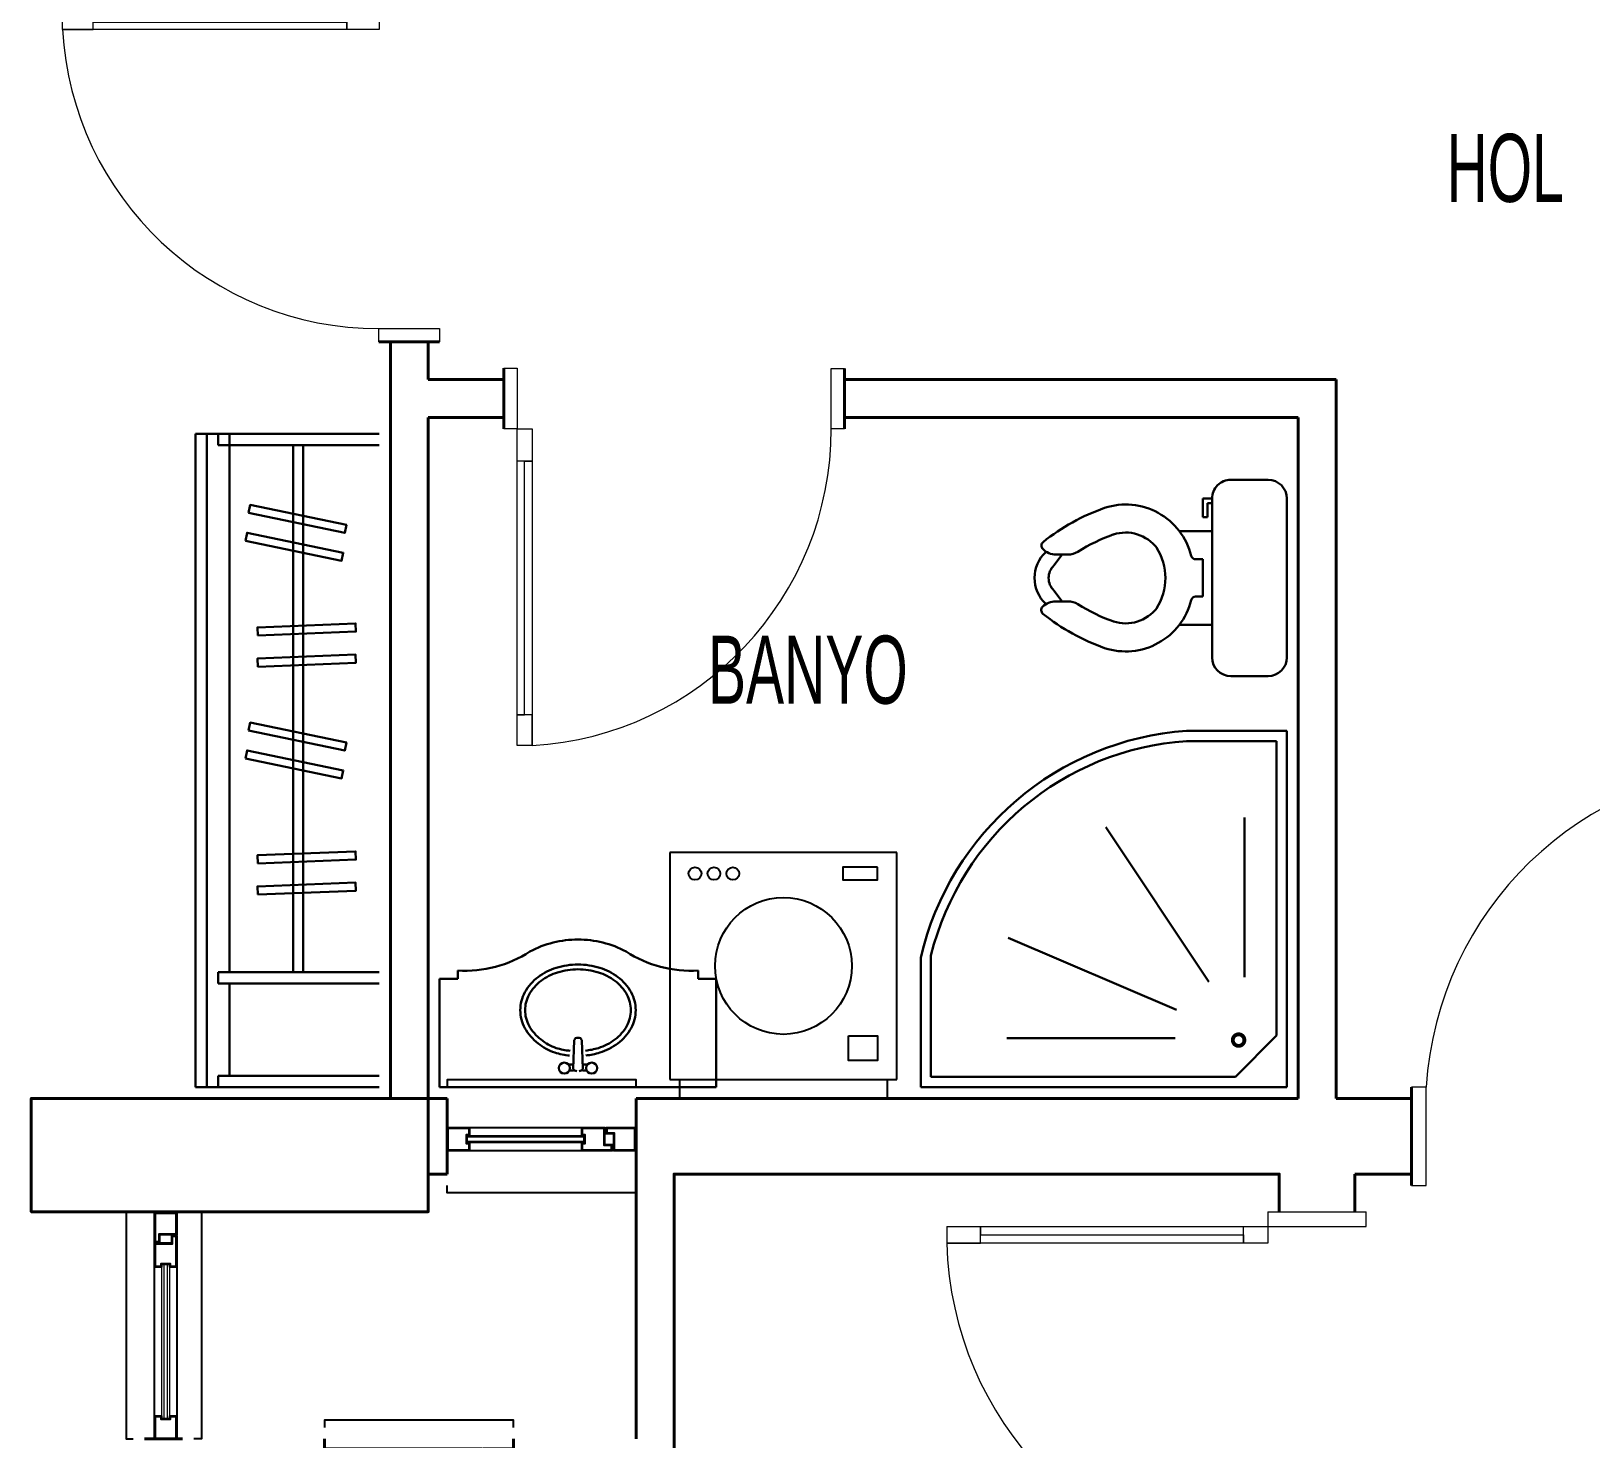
# Model space of a CAD drawing. Header units: millimetres. Extents: x 52 to 4690, y 30 to 1580.
# Drawn here: x 1187.2 to 1599.5, y 789.9 to 1162 of the extents above; entities that cross this region are included whole.
import ezdxf

# ---------------------------------------------------------------- set-up
doc = ezdxf.new("R2010")
doc.units = ezdxf.units.MM
doc.layers.add('14_ISLAK_MEKAN_TEFRİŞ', color=134, linetype='Continuous')
for name, color, linetype, lineweight in [('CAM', 253, 'Continuous', 15), ('duvar_40', 45, 'Continuous', 40), ('PENC_25', 74, 'Continuous', 25), ('TEF', 145, 'Continuous', 30), ('yazı', 253, 'Continuous', 20)]:
    doc.layers.add(name, color=color, linetype=linetype, lineweight=lineweight)
doc.styles.add('ARIAL', font='Arial')

# ---------------------------------------------------------------- blocks, each defined once
blk = doc.blocks.new('A2')
at = {"layer": 'duvar_40', "linetype": 'ByBlock'}
for p, q in [((1295.162841, 1169.851441), (1279.162748, 1169.851441)), ((1282.16292, 1169.851446), (1292.16292, 1169.851446)), ((1295.118257, 1079.851441), (1279.118164, 1079.851441)), ((1292.118336, 1079.851446), (1282.118336, 1079.851446)), ((1292.11758, 1079.839923), (1292.11758, 1079.851441)), ((1292.11758, 1079.851441), (1292.11758, 1079.839923))]:
    blk.add_line(p, q, dxfattribs=at)
at = {"layer": 'PENC_25', "lineweight": 20}
for p, q in [((1279.162748, 1166.378863), (1279.162748, 1169.851441)), ((1279.162748, 1169.851441), (1295.162892, 1169.851441)), ((1295.162841, 1169.851441), (1295.162841, 1166.378863)), ((1195.439342, 1162.378863), (1195.439342, 1166.378863)), ((1295.162841, 1166.378863), (1279.162748, 1166.378863)), ((1279.118164, 1079.851441), (1279.118164, 1083.324019)), ((1279.118164, 1083.324019), (1295.118257, 1083.324019)), ((1295.118257, 1083.324019), (1295.118257, 1079.851441)), ((1295.118308, 1079.851441), (1279.118164, 1079.851441))]:
    blk.add_line(p, q, dxfattribs=at)
at = {"layer": 'PENC_25', "lineweight": 20, "flags": 128}
blk.add_lwpolyline([(1195.439342, 1166.378863), (1279.162748, 1166.378863), (1279.162748, 1162.378863), (1195.439342, 1162.378863), (1203.511778, 1162.378863), (1203.511778, 1166.378863), (1203.511778, 1164.378862), (1270.600845, 1164.378862), (1270.600845, 1162.378863), (1270.600845, 1166.378863)], dxfattribs=at)
at = {"layer": 'PENC_25', "lineweight": 20}
blk.add_arc((1279.106862, 1167.126108), 83.80209, 183.247447, 270.007727, dxfattribs=at)
blk = doc.blocks.new('A3')
at = {"layer": 'duvar_40', "linetype": 'ByBlock'}
for p, q in [((1312.162892, 1072.851379), (1312.162892, 1056.851286)), ((1402.162892, 1072.806795), (1402.162892, 1056.806702)), ((1312.162887, 1059.851458), (1312.162887, 1069.851458)), ((1402.162887, 1069.806874), (1402.162887, 1059.806874)), ((1402.17441, 1069.806118), (1402.162892, 1069.806118)), ((1402.162892, 1069.806118), (1402.17441, 1069.806118))]:
    blk.add_line(p, q, dxfattribs=at)
at = {"layer": 'PENC_25', "lineweight": 20}
for p, q in [((1312.162892, 1056.851286), (1312.162892, 1072.85143)), ((1312.162892, 1072.851379), (1315.63547, 1072.851379)), ((1315.63547, 1072.851379), (1315.63547, 1056.851286)), ((1398.690313, 1056.806702), (1398.690313, 1072.806795)), ((1398.690313, 1072.806795), (1402.162892, 1072.806795)), ((1402.162892, 1072.806846), (1402.162892, 1056.806702)), ((1315.63547, 1056.851286), (1312.162892, 1056.851286)), ((1402.162892, 1056.806702), (1398.690313, 1056.806702)), ((1319.63547, 973.12788), (1315.63547, 973.12788))]:
    blk.add_line(p, q, dxfattribs=at)
at = {"layer": 'PENC_25', "lineweight": 20, "flags": 128}
blk.add_lwpolyline([(1315.63547, 973.12788), (1315.63547, 1056.851286), (1319.63547, 1056.851286), (1319.63547, 973.12788), (1319.63547, 981.200316), (1315.63547, 981.200316), (1317.63547, 981.200316), (1317.63547, 1048.289383), (1319.63547, 1048.289383), (1315.63547, 1048.289383)], dxfattribs=at)
at = {"layer": 'PENC_25', "lineweight": 20}
blk.add_arc((1314.888225, 1056.7954), 83.80209, 273.247447, 0.007727, dxfattribs=at)
blk = doc.blocks.new('A7')
at = {"layer": 'duvar_40', "linetype": 'ByBlock'}
blk.add_line((1552.162908, 856.835426), (1552.162908, 882.835444), dxfattribs=at)
blk.add_line((1552.162908, 856.835426), (1552.162908, 882.835444), dxfattribs=at)
at = {"layer": 'PENC_25', "lineweight": 20}
for p, q in [((1556.021328, 882.835444), (1552.162908, 882.835444)), ((1552.162908, 882.835444), (1552.162908, 856.835426)), ((1556.021328, 882.835444), (1552.162908, 882.835444)), ((1552.162908, 882.835444), (1552.162908, 856.835426)), ((1556.021328, 856.835426), (1556.021328, 882.835444)), ((1556.021328, 856.835426), (1556.021328, 882.835444)), ((1652.162908, 882.851448), (1648.304487, 882.851448)), ((1648.304487, 882.851448), (1648.304487, 856.85143)), ((1652.162908, 882.851448), (1652.162908, 856.835426)), ((1552.162908, 856.835426), (1556.021328, 856.835426)), ((1552.162908, 856.835426), (1556.021328, 856.835426)), ((1648.304487, 856.85143), (1652.162908, 856.85143))]:
    blk.add_line(p, q, dxfattribs=at)
at = {"layer": 'PENC_25', "lineweight": 20, "flags": 128}
for points in [[(1648.304487, 967.765771), (1648.304487, 882.851448), (1643.860043, 882.851448), (1643.860043, 967.765771), (1643.860043, 958.796398), (1648.304487, 958.796398), (1646.082265, 958.796398), (1646.082265, 889.322389), (1643.860043, 889.322389), (1648.304487, 889.322389)], [(1648.304487, 967.765771), (1643.860043, 967.765771)]]:
    blk.add_lwpolyline(points, dxfattribs=at)
at = {"layer": 'PENC_25', "lineweight": 20}
blk.add_arc((1646.373421, 877.277811), 90.522859, 91.591029, 176.480123, dxfattribs=at)
blk = doc.blocks.new('A8')
at = {"layer": 'duvar_40', "linetype": 'ByBlock'}
blk.add_line((1540.162892, 749.85143), (1514.162874, 749.85143), dxfattribs=at)
blk.add_line((1540.162892, 749.85143), (1514.162874, 749.85143), dxfattribs=at)
at = {"layer": 'PENC_25', "lineweight": 20}
for p, q in [((1514.14687, 849.85143), (1514.14687, 845.99301)), ((1514.14687, 849.85143), (1540.162892, 849.85143)), ((1540.146888, 845.99301), (1540.146888, 849.85143)), ((1514.14687, 845.99301), (1540.146888, 845.99301)), ((1540.162892, 753.709851), (1514.162874, 753.709851)), ((1514.162874, 753.709851), (1514.162874, 749.85143)), ((1540.162892, 753.709851), (1514.162874, 753.709851)), ((1514.162874, 753.709851), (1514.162874, 749.85143)), ((1540.162892, 749.85143), (1540.162892, 753.709851)), ((1540.162892, 749.85143), (1540.162892, 753.709851)), ((1514.162874, 749.85143), (1540.162892, 749.85143)), ((1514.162874, 749.85143), (1540.162892, 749.85143))]:
    blk.add_line(p, q, dxfattribs=at)
at = {"layer": 'PENC_25', "lineweight": 20, "flags": 128}
for points in [[(1429.232547, 845.99301), (1514.14687, 845.99301), (1514.14687, 841.548565), (1429.232547, 841.548565), (1438.20192, 841.548565), (1438.20192, 845.99301), (1438.20192, 843.770788), (1507.675929, 843.770788), (1507.675929, 841.548565), (1507.675929, 845.99301)], [(1429.232547, 845.99301), (1429.232547, 841.548565)]]:
    blk.add_lwpolyline(points, dxfattribs=at)
at = {"layer": 'PENC_25', "lineweight": 20}
blk.add_arc((1519.720507, 844.061943), 90.522859, 181.591029, 266.480123, dxfattribs=at)
blk = doc.blocks.new('A9')
at = {"layer": 'CAM', "flags": 128}
for points in [[(1269.988934, 785.296856), (1300.874712, 785.296856), (1300.874712, 784.796856), (1269.988934, 784.796856)], [(1269.988934, 783.796856), (1300.874712, 783.796856), (1300.874712, 783.296856), (1269.988934, 783.296856)]]:
    blk.add_lwpolyline(points, close=True, dxfattribs=at)
at = {"layer": 'duvar_40', "linetype": 'ByBlock', "flags": 128}
for points in [[(1264.713711, 789.851423), (1264.713711, 779.85143)], [(1314.713711, 789.851423), (1314.713711, 779.85143)]]:
    blk.add_lwpolyline(points, dxfattribs=at)
at = {"layer": 'PENC_25'}
for p, q in [((1300.174712, 787.296858), (1270.688934, 787.296858)), ((1270.688934, 781.296855), (1300.174712, 781.296855))]:
    blk.add_line(p, q, dxfattribs=at)
at = {"layer": 'PENC_25', "flags": 128}
for points in [[(1314.713711, 792.85143), (1314.713711, 794.768397), (1264.713711, 794.768397), (1264.713711, 792.85143)], [(1314.713711, 776.85143), (1314.713711, 774.85143), (1264.713711, 774.85143), (1264.713711, 776.85143)]]:
    blk.add_lwpolyline(points, dxfattribs=at)
for points in [[(1264.713711, 781.296855), (1264.713711, 787.296858), (1264.713711, 787.296858)], [(1270.688934, 787.296858), (1264.713711, 787.296858), (1264.713711, 781.296855), (1270.688934, 781.296855), (1270.688934, 783.296856), (1269.988934, 783.296856), (1269.988934, 785.296856), (1270.688934, 785.296856)], [(1270.488934, 787.096858), (1264.888931, 787.096858), (1264.888931, 781.496855), (1270.488934, 781.496855), (1270.488934, 783.096856), (1269.788934, 783.096856), (1269.788934, 785.496856), (1270.488934, 785.496856)], [(1300.174712, 781.296855), (1308.388929, 781.296855), (1308.388929, 782.796856), (1306.388928, 782.796856), (1306.388928, 787.296858), (1300.174712, 787.296858), (1300.174712, 785.296856), (1300.874712, 785.296856), (1300.874712, 783.296856), (1300.174712, 783.296856)], [(1300.374712, 781.496855), (1308.188929, 781.496855), (1308.188929, 782.596856), (1306.188928, 782.596856), (1306.188928, 787.096858), (1300.374712, 787.096858), (1300.374712, 785.496856), (1301.074712, 785.496856), (1301.074712, 783.096856), (1300.374712, 783.096856)], [(1314.713711, 787.296858), (1306.688928, 787.296858), (1306.688928, 785.796856), (1308.688929, 785.796856), (1308.688929, 781.296855), (1314.713711, 781.296855), (1314.713711, 784.296856)], [(1314.288931, 787.096858), (1306.888928, 787.096858), (1306.888928, 785.996856), (1308.888929, 785.996856), (1308.888929, 781.496855), (1314.288931, 781.496855), (1314.288931, 783.096856), (1314.288931, 785.496856)], [(1314.713711, 781.296855), (1314.713711, 787.296858)]]:
    blk.add_lwpolyline(points, close=True, dxfattribs=at)
blk = doc.blocks.new('A10')
at = {"layer": 'CAM', "flags": 128}
for points in [[(1221.717458, 795.126653), (1221.717458, 836.012431), (1222.217458, 836.012431), (1222.217458, 795.126653)], [(1223.217458, 795.126653), (1223.217458, 836.012431), (1223.717458, 836.012431), (1223.717458, 795.126653)]]:
    blk.add_lwpolyline(points, close=True, dxfattribs=at)
at = {"layer": 'duvar_40', "linetype": 'ByBlock', "flags": 128}
for points in [[(1217.162892, 849.85143), (1227.162885, 849.85143)], [(1217.162892, 789.85143), (1227.162885, 789.85143)]]:
    blk.add_lwpolyline(points, dxfattribs=at)
at = {"layer": 'PENC_25'}
for p, q in [((1219.717457, 835.312431), (1219.717457, 795.826653)), ((1225.71746, 795.826653), (1225.71746, 835.312431))]:
    blk.add_line(p, q, dxfattribs=at)
at = {"layer": 'PENC_25', "flags": 128}
for points in [[(1214.162885, 849.85143), (1212.245918, 849.85143), (1212.245918, 789.85143), (1214.162885, 789.85143)], [(1230.162885, 849.85143), (1232.162885, 849.85143), (1232.162885, 789.85143), (1230.162885, 789.85143)]]:
    blk.add_lwpolyline(points, dxfattribs=at)
for points in [[(1225.71746, 849.85143), (1219.717457, 849.85143)], [(1219.717457, 849.85143), (1219.717457, 841.826647), (1221.217458, 841.826647), (1221.217458, 843.826648), (1225.71746, 843.826648), (1225.71746, 849.85143), (1222.717458, 849.85143)], [(1219.917457, 849.42665), (1219.917457, 842.026647), (1221.017458, 842.026647), (1221.017458, 844.026648), (1225.51746, 844.026648), (1225.51746, 849.42665), (1223.917458, 849.42665), (1221.517458, 849.42665)], [(1225.71746, 835.312431), (1225.71746, 843.526648), (1224.217458, 843.526648), (1224.217458, 841.526647), (1219.717457, 841.526647), (1219.717457, 835.312431), (1221.717458, 835.312431), (1221.717458, 836.012431), (1223.717458, 836.012431), (1223.717458, 835.312431)], [(1225.51746, 835.512431), (1225.51746, 843.326648), (1224.417458, 843.326648), (1224.417458, 841.326647), (1219.917457, 841.326647), (1219.917457, 835.512431), (1221.517458, 835.512431), (1221.517458, 836.212431), (1223.917458, 836.212431), (1223.917458, 835.512431)], [(1219.717457, 795.826653), (1219.717457, 789.85143), (1225.71746, 789.85143), (1225.71746, 795.826653), (1223.717458, 795.826653), (1223.717458, 795.126653), (1221.717458, 795.126653), (1221.717458, 795.826653)], [(1219.917457, 795.626653), (1219.917457, 790.02665), (1225.51746, 790.02665), (1225.51746, 795.626653), (1223.917458, 795.626653), (1223.917458, 794.926653), (1221.517458, 794.926653), (1221.517458, 795.626653)], [(1225.71746, 789.85143), (1219.717457, 789.85143), (1219.717457, 789.85143)]]:
    blk.add_lwpolyline(points, close=True, dxfattribs=at)
blk = doc.blocks.new('A11')
at = {"layer": 'CAM', "flags": 128}
for points in [[(1302.438115, 870.059914), (1333.323893, 870.059914), (1333.323893, 869.559914), (1302.438115, 869.559914)], [(1302.438115, 868.559914), (1333.323893, 868.559914), (1333.323893, 868.059914), (1302.438115, 868.059914)]]:
    blk.add_lwpolyline(points, close=True, dxfattribs=at)
at = {"layer": 'duvar_40', "linetype": 'ByBlock', "flags": 128}
for points in [[(1297.162892, 879.85143), (1297.162892, 859.85143)], [(1347.162892, 879.85143), (1347.162892, 859.85143)]]:
    blk.add_lwpolyline(points, dxfattribs=at)
at = {"layer": 'PENC_25'}
for p, q in [((1332.623893, 872.059915), (1303.138115, 872.059915)), ((1303.138115, 866.059912), (1332.623893, 866.059912))]:
    blk.add_line(p, q, dxfattribs=at)
at = {"layer": 'PENC_25', "flags": 128}
for points in [[(1347.162892, 882.85143), (1347.162892, 884.768397), (1297.162892, 884.768397), (1297.162892, 882.85143)], [(1347.162892, 856.85143), (1347.162892, 854.85143), (1297.162892, 854.85143), (1297.162892, 856.85143)]]:
    blk.add_lwpolyline(points, dxfattribs=at)
for points in [[(1297.162892, 866.059912), (1297.162892, 872.059915), (1297.162892, 872.059915)], [(1303.138115, 872.059915), (1297.162892, 872.059915), (1297.162892, 866.059912), (1303.138115, 866.059912), (1303.138115, 868.059914), (1302.438115, 868.059914), (1302.438115, 870.059914), (1303.138115, 870.059914)], [(1302.938115, 871.859915), (1297.338112, 871.859915), (1297.338112, 866.259912), (1302.938115, 866.259912), (1302.938115, 867.859914), (1302.238115, 867.859914), (1302.238115, 870.259914), (1302.938115, 870.259914)], [(1332.623893, 866.059912), (1340.83811, 866.059912), (1340.83811, 867.559914), (1338.838109, 867.559914), (1338.838109, 872.059915), (1332.623893, 872.059915), (1332.623893, 870.059914), (1333.323893, 870.059914), (1333.323893, 868.059914), (1332.623893, 868.059914)], [(1332.823893, 866.259912), (1340.63811, 866.259912), (1340.63811, 867.359914), (1338.638109, 867.359914), (1338.638109, 871.859915), (1332.823893, 871.859915), (1332.823893, 870.259914), (1333.523893, 870.259914), (1333.523893, 867.859914), (1332.823893, 867.859914)], [(1347.162892, 872.059915), (1339.138109, 872.059915), (1339.138109, 870.559914), (1341.13811, 870.559914), (1341.13811, 866.059912), (1347.162892, 866.059912), (1347.162892, 869.059914)], [(1346.738112, 871.859915), (1339.338109, 871.859915), (1339.338109, 870.759914), (1341.33811, 870.759914), (1341.33811, 866.259912), (1346.738112, 866.259912), (1346.738112, 867.859914), (1346.738112, 870.259914)], [(1347.162892, 866.059912), (1347.162892, 872.059915)]]:
    blk.add_lwpolyline(points, close=True, dxfattribs=at)
blk = doc.blocks.new('cc20')
at = {"layer": '14_ISLAK_MEKAN_TEFRİŞ'}
for p, q in [((1742.369819, -368.612928), (1682.369819, -368.612928)), ((1682.369819, -368.612928), (1682.369819, -428.612928)), ((1742.369819, -428.612928), (1742.369819, -368.612928)), ((1682.369819, -428.612928), (1742.369819, -428.612928)), ((1684.90983, -428.612928), (1684.90983, -433.612928)), ((1684.90983, -433.612928), (1734.90983, -433.612928)), ((1734.90983, -433.612928), (1739.90983, -433.612928))]:
    blk.add_line(p, q, dxfattribs=at)
at = {"layer": '14_ISLAK_MEKAN_TEFRİŞ', "flags": 128}
for points in [[(1737.220816, -372.507007), (1728.120789, -372.507007), (1728.120789, -375.879618), (1737.220816, -375.879618)], [(1729.622102, -417.062859), (1737.209566, -417.062859), (1737.209566, -423.576721), (1729.622102, -423.576721)]]:
    blk.add_lwpolyline(points, close=True, dxfattribs=at)
blk.add_lwpolyline([(1739.90983, -433.612928), (1739.90983, -428.612928)], dxfattribs=at)
at = {"layer": '14_ISLAK_MEKAN_TEFRİŞ'}
for centre, radius in [((1688.999124, -374.193312), 1.686306), ((1693.999124, -374.193312), 1.686306), ((1698.999124, -374.193312), 1.686306), ((1712.369819, -398.612928), 18.080866)]:
    blk.add_circle(centre, radius, dxfattribs=at)
blk = doc.blocks.new('çkjnknkşfdnlkgndf')
at = {"layer": 'TEF'}
for p, q in [((56758.243028, 9826.360294), (56645.968399, 9826.360294)), ((56645.968399, 9826.360294), (56645.968399, 9710.943363)), ((56662.168399, 9823.120294), (56649.208399, 9810.160294)), ((56755.003028, 9823.120294), (56662.168399, 9823.120294)), ((56755.003028, 9823.120294), (56755.003028, 9794.72164)), ((56758.243028, 9826.360294), (56758.243028, 9794.72164)), ((56680.588888, 9812.964487), (56730.868861, 9813.012172)), ((56649.208399, 9810.160294), (56649.208399, 9714.183363)), ((56679.072801, 9801.73324), (56727.868837, 9769.257045)), ((56661.399103, 9791.16435), (56661.399103, 9738.133657)), ((56670.260015, 9791.553283), (56692.976703, 9738.555378)), ((56686.810155, 9710.943363), (56645.968399, 9710.943363)), ((56649.208399, 9714.183363), (56687.454791, 9714.183363))]:
    blk.add_line(p, q, dxfattribs=at)
at = {"layer": 'TEF', "const_width": 1.215, "flags": 128}
blk.add_lwpolyline([(56662.583533, 9811.152973, 1), (56658.938533, 9811.152973, 1)], format="xyb", close=True, dxfattribs=at)
at = {"layer": 'TEF'}
for centre, radius, start, end in [((56665.627355, 9801.347177), 92.852359, 283.18725, 355.908147), ((56665.951873, 9800.81389), 89.259306, 283.939898, 356.086326)]:
    blk.add_arc(centre, radius, start, end, dxfattribs=at)
blk = doc.blocks.new('affgh')
at = {"layer": 'TEF'}
for p, q in [((32521.628584, -20959.195972), (32521.628584, -20893.355399)), ((32547.380756, -20893.355399), (32521.628584, -20893.355399)), ((32547.380756, -20897.662161), (32547.380756, -20893.355399)), ((32547.380756, -20897.662161), (32549.325487, -20897.662161)), ((32547.380756, -20897.662161), (32549.325487, -20897.662161)), ((32525.570276, -20925.182399), (32525.570276, -20924.325354)), ((32525.570276, -20925.182399), (32525.570276, -20924.325354)), ((32526.991673, -20925.01099), (32526.991673, -20924.211082)), ((32526.991673, -20925.01099), (32526.991673, -20924.211082)), ((32525.570276, -20927.368972), (32525.570276, -20928.226016)), ((32525.570276, -20927.368972), (32525.570276, -20928.226016)), ((32532.789478, -20925.353808), (32525.984613, -20925.125263)), ((32532.789478, -20925.353808), (32525.984613, -20925.125263)), ((32532.789478, -20927.197563), (32525.984613, -20927.426108)), ((32532.789478, -20927.197563), (32525.984613, -20927.426108)), ((32526.991673, -20927.54038), (32526.991673, -20928.340288)), ((32526.991673, -20927.54038), (32526.991673, -20928.340288)), ((32549.325487, -20954.88921), (32547.380756, -20954.88921)), ((32547.380756, -20959.195972), (32547.380756, -20954.88921)), ((32549.325487, -20954.88921), (32547.380756, -20954.88921)), ((32547.380756, -20959.195972), (32521.628584, -20959.195972))]:
    blk.add_line(p, q, dxfattribs=at)
at = {"layer": 'TEF', "flags": 128}
for points in [[(32529.127136, -20928.14876, 0.04853), (32529.814459, -20931.467374, 0.085783), (32531.998633, -20935.742261, 0.10607), (32535.643423, -20938.912936, 0.126822), (32539.899744, -20940.010177, 0.126822), (32544.156065, -20938.912936, 0.10607), (32547.800855, -20935.742261, 0.085783), (32549.985029, -20931.467374, 0.075445), (32550.772883, -20926.275685, 0.075445), (32549.985029, -20921.083996, 0.085783), (32547.800855, -20916.809109, 0.10607), (32544.156065, -20913.638435, 0.126822), (32539.899744, -20912.541193, 0.126822), (32535.643423, -20913.638435, 0.105479), (32532.01481, -20916.787592, 0.091386), (32529.818449, -20920.751094, 0.05171), (32529.106046, -20924.290054, 0.05171)], [(32529.127136, -20928.14876, 0.04853), (32529.814459, -20931.467374, 0.085783), (32531.998633, -20935.742261, 0.10607), (32535.643423, -20938.912936, 0.126822), (32539.899744, -20940.010177, 0.126822), (32544.156065, -20938.912936, 0.10607), (32547.800855, -20935.742261, 0.085783), (32549.985029, -20931.467374, 0.075445), (32550.772883, -20926.275685, 0.075445), (32549.985029, -20921.083996, 0.085783), (32547.800855, -20916.809109, 0.10607), (32544.156065, -20913.638435, 0.126822), (32539.899744, -20912.541193, 0.126822), (32535.643423, -20913.638435, 0.105479), (32532.01481, -20916.787592, 0.091386), (32529.818449, -20920.751094, 0.05171), (32529.106046, -20924.290054, 0.05171)], [(32530.265102, -20928.026254, 0.04853), (32530.907472, -20931.127819, 0.085783), (32532.914266, -20935.055537, 0.10607), (32536.196755, -20937.911039, 0.126822), (32539.899744, -20938.865636, 0.126822), (32543.602733, -20937.911039, 0.10607), (32546.885222, -20935.055537, 0.085783), (32548.892017, -20931.127819, 0.075445), (32549.628342, -20926.275685, 0.075445), (32548.892017, -20921.423552, 0.085783), (32546.885222, -20917.495834, 0.10607), (32543.602733, -20914.640332, 0.126822), (32539.899744, -20913.685734, 0.126822), (32536.196755, -20914.640332, 0.10607), (32532.914266, -20917.495834, 0.091652), (32530.907472, -20921.103475, 0.051517), (32530.245391, -20924.398988, 0.046971)], [(32530.265102, -20928.026254, 0.04853), (32530.907472, -20931.127819, 0.085783), (32532.914266, -20935.055537, 0.10607), (32536.196755, -20937.911039, 0.126822), (32539.899744, -20938.865636, 0.126822), (32543.602733, -20937.911039, 0.10607), (32546.885222, -20935.055537, 0.085783), (32548.892017, -20931.127819, 0.075445), (32549.628342, -20926.275685, 0.075445), (32548.892017, -20921.423552, 0.085783), (32546.885222, -20917.495834, 0.10607), (32543.602733, -20914.640332, 0.126822), (32539.899744, -20913.685734, 0.126822), (32536.196755, -20914.640332, 0.10607), (32532.914266, -20917.495834, 0.091652), (32530.907472, -20921.103475, 0.051517), (32530.245391, -20924.398988, 0.046971)]]:
    blk.add_lwpolyline(points, format="xyb", dxfattribs=at)
at = {"layer": 'TEF'}
for centre in [(32526.123041, -20923.01122), (32526.123041, -20923.01122), (32526.123041, -20929.540151), (32526.123041, -20929.540151)]:
    blk.add_circle(centre, 1.314135, dxfattribs=at)
for centre, radius, start, end in [((32577.900589, -20899.286656), 28.62124, 176.746236, 212.893546), ((32532.106538, -20926.350984), 24.622806, 0.175216, 27.897271), ((32526.333393, -20925.978613), 0.921876, 112.230732, 182.424419), ((32526.333393, -20925.978613), 0.921876, 112.230732, 182.424419), ((32526.333393, -20926.572757), 0.921876, 177.575581, 247.769268), ((32526.333393, -20926.572757), 0.921876, 177.575581, 247.769268), ((32532.440698, -20926.207158), 0.921876, 357.575581, 67.769268), ((32532.440698, -20926.207158), 0.921876, 357.575581, 67.769268), ((32532.440698, -20926.344212), 0.921876, 292.230732, 2.424419), ((32532.440698, -20926.344212), 0.921876, 292.230732, 2.424419), ((32532.106538, -20926.200386), 24.622806, 332.102729, 359.824784), ((32577.900589, -20953.264715), 28.62124, 147.106454, 183.253764), ((32577.900589, -20953.264715), 28.62124, 147.106454, 183.253764)]:
    blk.add_arc(centre, radius, start, end, dxfattribs=at)
blk = doc.blocks.new('ö_nklnlşfdndfnşnklm')
at = {"layer": 'TEF'}
for p, q in [((55887.708381, 10361.082379), (55841.99727, 10361.082379)), ((55836.619492, 10355.704601), (55836.619492, 10344.949046)), ((55893.086159, 10344.949046), (55893.086159, 10355.704601)), ((55841.99727, 10339.571268), (55887.708381, 10339.571268)), ((55851.408381, 10330.160157), (55851.408381, 10339.571268)), ((55859.475048, 10336.882379), (55859.475048, 10334.8249)), ((55870.230603, 10336.882379), (55859.475048, 10336.882379)), ((55870.230603, 10334.8249), (55870.230603, 10336.882379)), ((55878.29727, 10330.160157), (55878.29727, 10339.571268)), ((55882.330603, 10336.882379), (55882.330603, 10338.226823)), ((55882.330603, 10338.226823), (55886.363937, 10338.226823)), ((55887.708381, 10336.882379), (55882.330603, 10336.882379)), ((55886.363937, 10338.226823), (55886.363937, 10339.571268)), ((55887.708381, 10339.571268), (55887.708381, 10336.882379)), ((55858.130603, 10298.077512), (55858.130603, 10294.591908)), ((55861.283094, 10294.045599), (55858.130603, 10296.382189)), ((55868.422557, 10294.045599), (55871.575048, 10296.382189)), ((55871.575048, 10298.077512), (55871.575048, 10294.692432))]:
    blk.add_line(p, q, dxfattribs=at)
for centre, radius, start, end in [((55841.99727, 10355.704601), 5.377778, 90, 180), ((55887.708381, 10355.704601), 5.377778, 0, 90), ((55841.99727, 10344.949046), 5.377778, 180, 270), ((55887.708381, 10344.949046), 5.377778, 270, 0), ((55863.105048, 10314.699046), 19.387056, 103.883364, 198.183653), ((55858.130603, 10334.8249), 1.344444, 283.883364, 0), ((55871.575048, 10334.8249), 1.344444, 180, 256.116636), ((55866.600603, 10314.699046), 19.387056, 341.816347, 76.116636), ((55863.105048, 10314.699046), 11.320389, 127.108298, 198.183653), ((55864.852826, 10309.675938), 16.450886, 57.797266, 122.202734), ((55866.600603, 10314.699046), 11.320389, 341.816347, 52.891702), ((55901.825048, 10328.815712), 52.526624, 199.440035, 212.062492), ((55827.880603, 10328.815712), 52.526624, 327.937508, 340.559965), ((55901.825048, 10328.815712), 60.593291, 199.440035, 218.734582), ((55827.880603, 10328.815712), 60.593291, 321.334991, 340.559965), ((55852.752826, 10298.077512), 5.377778, 0, 32.062492), ((55876.952826, 10298.077512), 5.377778, 147.937508, 180), ((55852.752826, 10294.591908), 5.377778, 315.060102, 0), ((55864.852826, 10297.445341), 4.929629, 223.602819, 316.397181), ((55876.952826, 10294.692432), 5.377778, 180, 225.837529), ((55855.607813, 10291.742904), 1.344444, 218.734582, 315.060102), ((55864.852826, 10298.789786), 10.307407, 223.602819, 316.397181), ((55874.142821, 10291.799051), 1.344444, 225.837529, 321.334991)]:
    blk.add_arc(centre, radius, start, end, dxfattribs=at)
blk = doc.blocks.new('kljnlknkl')
at = {"layer": 'TEF'}
for p, q in [((50618.102758, 6093.49865), (50557.842675, 6093.49865)), ((50557.842675, 6093.49865), (50557.842675, 5879.377808)), ((50561.550988, 6093.49865), (50561.550988, 5879.377808)), ((50565.259301, 6089.790338), (50565.259301, 6093.49865)), ((50618.102758, 6089.790338), (50565.259301, 6089.790338)), ((50568.967614, 6089.790338), (50568.967614, 6059.53176)), ((50568.967614, 6088.756004), (50568.967614, 6059.53176)), ((50618.102758, 6059.53176), (50565.259301, 6059.53176)), ((50565.259301, 6059.53176), (50565.259301, 6055.823447)), ((50618.102758, 6055.823447), (50565.259301, 6055.823447)), ((50568.967614, 6055.823447), (50568.967614, 5879.377808)), ((50589.899476, 6055.823447), (50589.899476, 5883.086121)), ((50593.119768, 6055.823447), (50593.119768, 5883.086121)), ((50618.102758, 5883.086121), (50565.259301, 5883.086121)), ((50565.259301, 5883.086121), (50565.259301, 5879.377808)), ((50618.102758, 5879.377808), (50557.842675, 5879.377808))]:
    blk.add_line(p, q, dxfattribs=at)
at = {"layer": 'TEF', "flags": 128}
for points in [[(50578.258868, 6030.427604), (50610.435981, 6029.140036), (50610.32863, 6026.457257), (50578.151516, 6027.744825), (50578.258868, 6030.427604)], [(50578.258868, 6020.209303), (50610.435981, 6018.921734), (50610.32863, 6016.238955), (50578.151516, 6017.526524), (50578.258868, 6020.209303)], [(50574.206294, 5985.785973), (50605.735737, 5992.33721), (50606.281949, 5989.708431), (50574.752506, 5983.157193), (50574.206294, 5985.785973)], [(50575.279729, 5976.657213), (50606.809172, 5983.208451), (50607.355384, 5980.579672), (50575.825941, 5974.028434), (50575.279729, 5976.657213)], [(50578.258868, 5955.685556), (50610.435981, 5954.397988), (50610.32863, 5951.715209), (50578.151516, 5953.002777), (50578.258868, 5955.685556)], [(50578.258868, 5945.467255), (50610.435981, 5944.179686), (50610.32863, 5941.496907), (50578.151516, 5942.784476), (50578.258868, 5945.467255)], [(50574.206294, 5914.406323), (50605.735737, 5920.957561), (50606.281949, 5918.328782), (50574.752506, 5911.777544), (50574.206294, 5914.406323)], [(50575.279729, 5905.277564), (50606.809172, 5911.828802), (50607.355384, 5909.200022), (50575.825941, 5902.648785), (50575.279729, 5905.277564)]]:
    blk.add_lwpolyline(points, dxfattribs=at)

msp = doc.modelspace()

# ---------------------------------------------------------------- linework, layer by layer
at = {"layer": 'duvar_40', "linetype": 'ByBlock'}
for p, q in [((1292.162892, 1079.851441), (1292.162892, 1069.85143)), ((1292.162892, 1069.85143), (1312.162892, 1069.85143)), ((1402.162892, 1069.85143), (1532.162892, 1069.85143)), ((1532.162892, 1069.85143), (1532.162892, 879.85143)), ((1312.162892, 1059.85143), (1292.162892, 1059.85143)), ((1292.162892, 1059.85143), (1292.162892, 879.85143)), ((1522.162892, 1059.85143), (1402.162892, 1059.85143)), ((1522.162892, 879.85143), (1522.162892, 1059.85143)), ((1292.162892, 879.85143), (1297.162892, 879.85143)), ((1347.162892, 879.85143), (1522.162892, 879.85143)), ((1532.162892, 879.85143), (1552.162908, 879.85143)), ((1297.162892, 859.85143), (1292.162892, 859.85143)), ((1347.162892, 789.85143), (1347.162892, 859.85143)), ((1537.162892, 849.85143), (1537.162892, 859.85143)), ((1537.162892, 859.85143), (1552.162908, 859.85143))]:
    msp.add_line(p, q, dxfattribs=at)
at = {"layer": 'duvar_40', "linetype": 'ByBlock', "flags": 128}
for points in [[(1282.162892, 879.85143), (1282.162892, 1079.851441)], [(1187.162892, 849.85143), (1292.162892, 849.85143), (1292.162892, 879.85143), (1187.162892, 879.85143), (1187.162892, 849.85143)], [(1517.162892, 849.85143), (1517.162892, 859.85143), (1357.162892, 859.85143), (1357.162892, 629.851439), (1327.162892, 629.851439)]]:
    msp.add_lwpolyline(points, dxfattribs=at)
for points in [[(1187.162936, 879.851446), (1292.162925, 879.851446), (1292.162925, 849.851534), (1187.162936, 849.851534)], [(1187.163085, 879.851446), (1292.163223, 879.851446), (1292.163223, 849.851534), (1187.163085, 849.851534)]]:
    msp.add_lwpolyline(points, close=True, dxfattribs=at)

# ---------------------------------------------------------------- block references
for name, p in [('A2', (0, 0)), ('A3', (0, 0)), ('A7', (0, 0)), ('cc20', (-326.323598, 1313.464358)), ('A11', (0, 0)), ('A10', (0, 0)), ('A8', (0, 0)), ('A9', (0, 0))]:
    msp.add_blockref(name, p)
at = {"layer": 'TEF', "xscale": 0.806219, "yscale": -0.806219, "zscale": -0.806219}
msp.add_blockref('kljnlknkl', (-39530.09124, 5795.543164), dxfattribs=at)
at = {"layer": 'TEF', "linetype": 'ByBlock', "rotation": 270}
for name, p, xscale, yscale, zscale in [('ö_nklnlşfdndfnşnklm', (-8000.062952, -50308.31027), -0.918748, 0.918748, 0.918748), ('çkjnknkşfdnlkgndf', (-6723.111065, -46631.342647), -0.838792, 0.838792, 0.838792)]:
    msp.add_blockref(name, p, dxfattribs=dict(at, xscale=xscale, yscale=yscale, zscale=zscale))
at = {"layer": 'TEF', "xscale": 1.111111, "yscale": 1.111111, "zscale": 1.111111, "rotation": 90}
msp.add_blockref('affgh', (-21919.67644, -35252.291442), dxfattribs=at)

# ---------------------------------------------------------------- texts
at = {"layer": 'yazı', "style": 'ARIAL', "width": 0.6}
for s, p in [('HOL', (1561.38161, 1116.812841, -6562.999728)), ('BANYO', (1366.109316, 984.16647, -6562.999728))]:
    msp.add_text(s, height=18, dxfattribs=at).set_placement(p)

doc.saveas('drawing.dxf')
